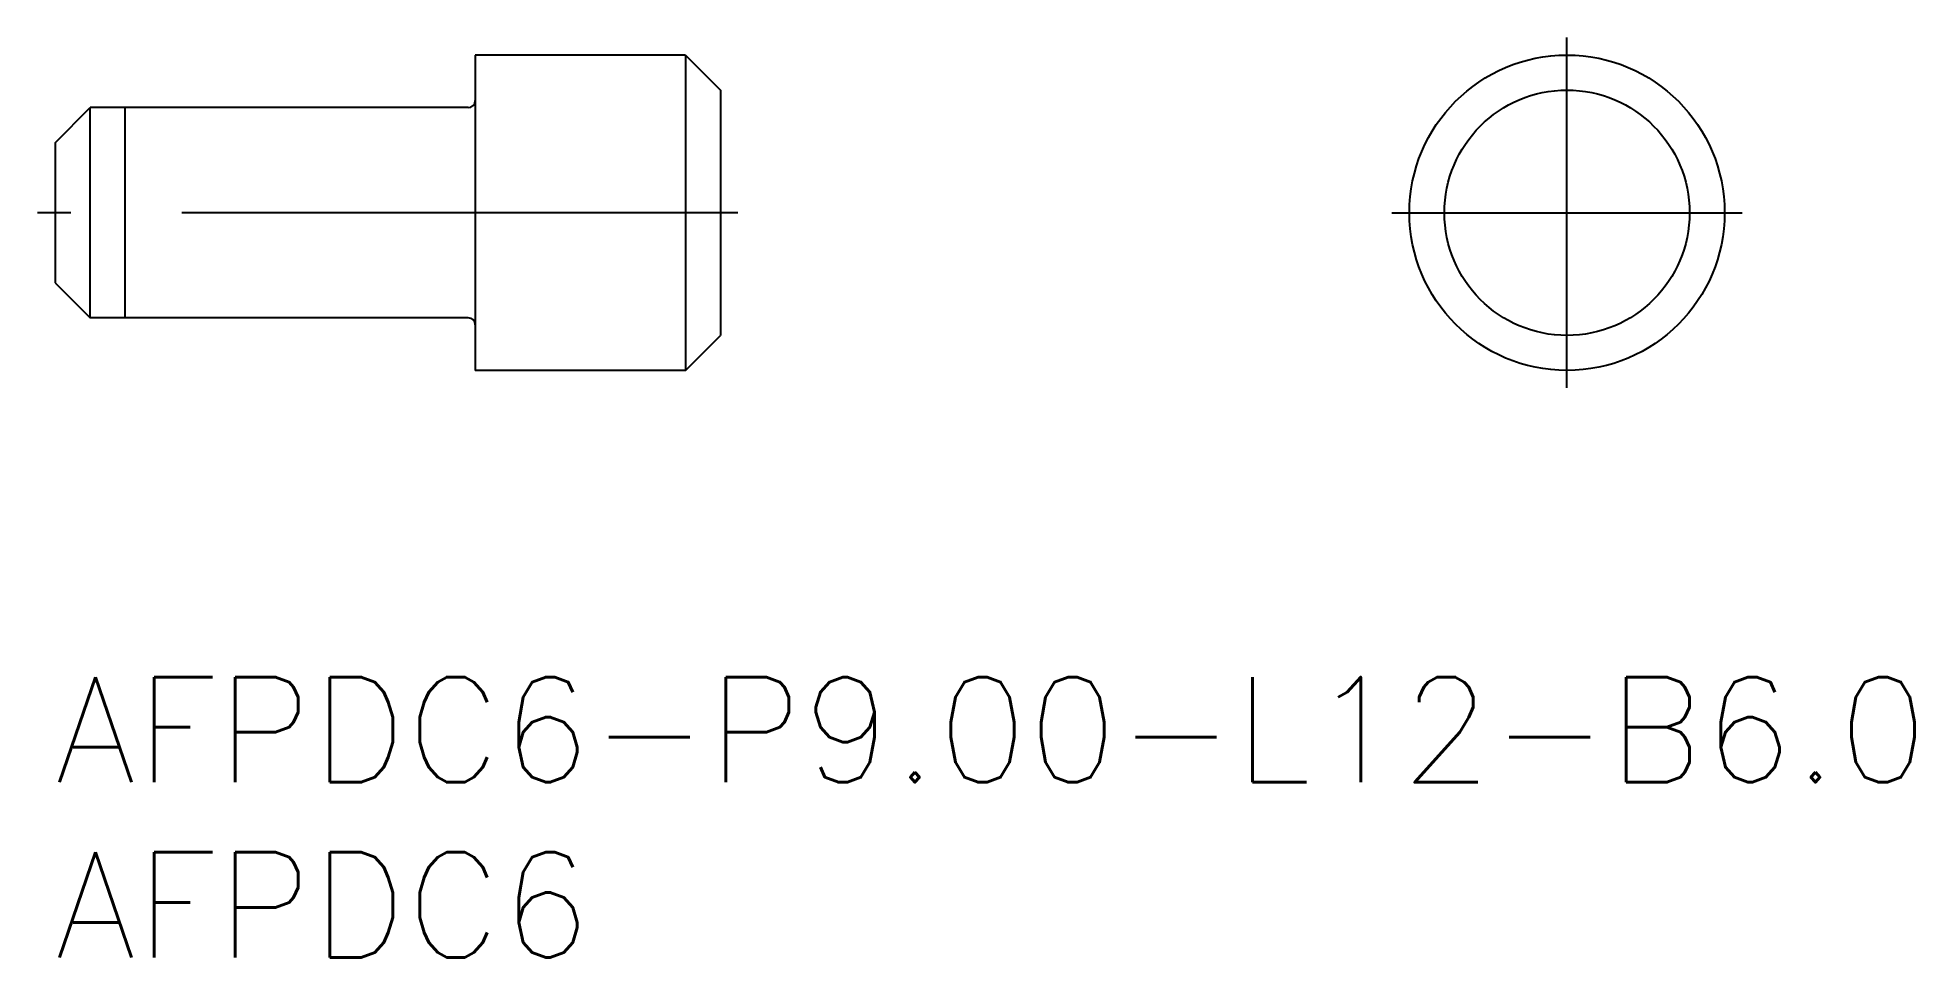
# Model space of a CAD drawing. Extents: x -0.5 to 53.1, y -8 to 18.2.
import ezdxf

# ---------------------------------------------------------------- set-up
doc = ezdxf.new("R2010")
doc.units = 0
doc.header["$LTSCALE"] = 0.5
doc.linetypes.add('CENTER', pattern=[50.8, 31.75, -6.35, 6.35, -6.35])
for name, color, linetype in [('MSM_CENTER', 1, 'CENTER'), ('MSM_CONTINUOUS', 7, 'CONTINUOUS'), ('MSM_NARROW', 5, 'CONTINUOUS'), ('MSM_PART_NUMBER', 7, 'CONTINUOUS')]:
    doc.layers.add(name, color=color, linetype=linetype)
doc.styles.get("Standard").update_dxf_attribs({"font": 'txt.shx', "height": 1, "bigfont": 'bigfont.shx'})

# ---------------------------------------------------------------- blocks, each defined once
blk = doc.blocks.new('*U15')
at = {"layer": 'MSM_PART_NUMBER'}
blk.add_text('AFPDC6-P9.00-L12-B6.0', height=3, dxfattribs=at).set_placement((0, -3))
blk = doc.blocks.new('*U16')
at = {"layer": 'MSM_PART_NUMBER'}
blk.add_text('AFPDC6', height=3, dxfattribs=at).set_placement((0, -8))

msp = doc.modelspace()

# ---------------------------------------------------------------- linework, layer by layer
at = {"layer": 'MSM_CENTER'}
for p, q in [((43.177, 8.25), (43.177, 18.25)), ((19.5, 13.25), (-0.5, 13.25)), ((38.177, 13.25), (48.177, 13.25))]:
    msp.add_line(p, q, dxfattribs=at)
at = {"layer": 'MSM_CONTINUOUS'}
for p, q in [((18, 17.75), (12, 17.75)), ((12, 17.75), (12, 8.75)), ((18, 17.75), (19, 16.75)), ((18, 17.75), (18, 8.75)), ((19, 16.75), (19, 9.75)), ((0, 15.25), (1, 16.25)), ((11.8, 16.25), (1, 16.25)), ((1, 10.25), (1, 16.25)), ((0, 15.25), (0, 11.25)), ((0, 11.25), (1, 10.25)), ((11.8, 10.25), (1, 10.25)), ((18, 8.75), (19, 9.75)), ((18, 8.75), (12, 8.75))]:
    msp.add_line(p, q, dxfattribs=at)
for radius in [4.5, 3.5]:
    msp.add_circle((43.177, 13.25), radius, dxfattribs=at)
for centre, start, end in [((11.8, 16.45), 270, 0), ((11.8, 10.05), 0, 90)]:
    msp.add_arc(centre, 0.2, start, end, dxfattribs=at)
at = {"layer": 'MSM_NARROW'}
msp.add_line((2, 10.25), (2, 16.25), dxfattribs=at)

# ---------------------------------------------------------------- block references
at = {"layer": 'MSM_CONTINUOUS'}
for name in ['*U15', '*U16']:
    msp.add_blockref(name, (0, 0), dxfattribs=at)

doc.saveas('drawing.dxf')
